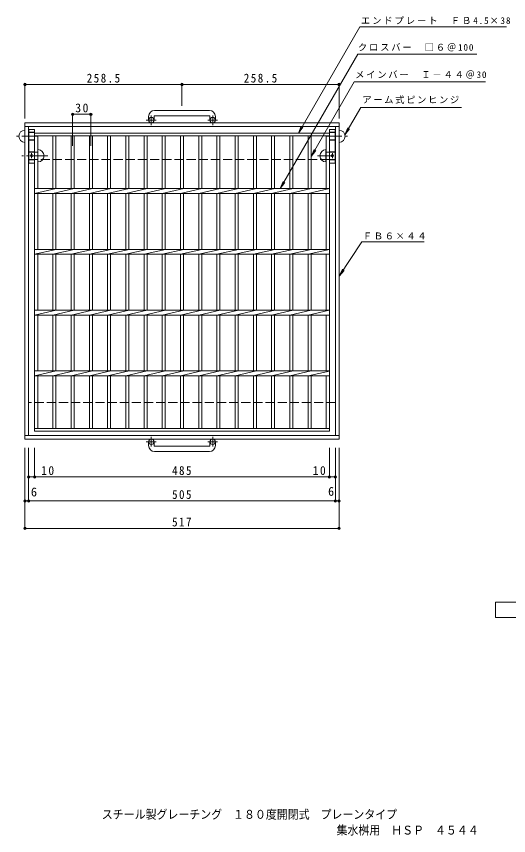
# Model space of a CAD drawing. Units: millimetres, scale not verified. Extents: x -567 to 866, y -688 to 660.
# Drawn here: x -567 to 243, y -688 to 660 of the extents above; entities that cross this region are included whole.
import ezdxf
from ezdxf.enums import TextEntityAlignment as Align

# ---------------------------------------------------------------- set-up
doc = ezdxf.new("R2010")
doc.units = ezdxf.units.MM
doc.header["$LTSCALE"] = 5
doc.header["$PDMODE"] = 32
doc.header["$PDSIZE"] = 4
doc.linetypes.add('CHAIN1', pattern=[8, 5, -1, 1, -1])
doc.linetypes.add('DASHED3', pattern=[4, 3, -1])
for name, color, linetype, lineweight in [('B-1', 2, 'Continuous', 9), ('B-2', 3, 'Continuous', 9), ('B-4', 7, 'Continuous', 9), ('B-5', 7, 'Continuous', 9), ('B-8', 3, 'Continuous', 9), ('F-4_F-4ﾚｲﾔ', 2, 'Continuous', 9)]:
    doc.layers.add(name, color=color, linetype=linetype, lineweight=lineweight)
doc.layers.add('F-5_F-5ﾚｲﾔ', color=2, linetype='Continuous')
doc.styles.add('ＭＳ ゴシック', font='')
doc.styles.get('ＭＳ ゴシック').set_extended_font_data('MS Gothic')

msp = doc.modelspace()

# ---------------------------------------------------------------- linework, layer by layer
at = {"layer": 'B-1'}
for p, q in [((-249.27, 505.259), (-339.27, 505.259)), ((-349.27, 495.259), (-349.27, 489.158)), ((-340.271, 495.259), (-340.271, 489.158)), ((-339.27, 496.258), (-249.27, 496.258)), ((-248.27, 495.259), (-248.27, 489.158)), ((-239.27, 495.259), (-239.27, 489.158)), ((-552.77, 484.658), (-35.771, 484.658)), ((-552.77, -35.342), (-552.77, 484.658)), ((-552.77, 478.658), (-35.771, 478.658)), ((-546.77, -29.342), (-546.77, 478.658)), ((-41.771, 478.658), (-41.771, -29.342)), ((-35.771, 484.658), (-35.771, -35.342)), ((-35.771, -29.342), (-552.77, -29.342)), ((-35.771, -35.342), (-552.77, -35.342)), ((-349.27, -45.942), (-349.27, -39.842)), ((-340.271, -45.942), (-340.271, -39.842)), ((-248.27, -45.942), (-248.27, -39.842)), ((-239.27, -45.942), (-239.27, -39.842)), ((-339.27, -46.942), (-249.27, -46.942)), ((-249.27, -55.942), (-339.27, -55.942))]:
    msp.add_line(p, q, dxfattribs=at)
at = {"layer": 'B-1', "linetype": 'CHAIN1'}
for p, q in [((-336.608, 489.158), (-353.015, 489.158)), ((-344.77, 481.051), (-344.77, 496.648)), ((-235.607, 489.158), (-252.014, 489.158)), ((-243.77, 481.051), (-243.77, 496.648)), ((-336.608, -39.842), (-353.015, -39.842)), ((-344.77, -31.734), (-344.77, -47.332)), ((-235.607, -39.842), (-252.014, -39.842)), ((-243.77, -31.734), (-243.77, -47.332))]:
    msp.add_line(p, q, dxfattribs=at)
at = {"layer": 'B-1', "linetype": 'DASHED3'}
for p, q in [((-546.77, 424.658), (-41.771, 424.658)), ((-41.771, 24.658), (-546.77, 24.658))]:
    msp.add_line(p, q, dxfattribs=at)
at = {"layer": 'B-1'}
for centre in [(-344.77, 489.158), (-243.771, 489.158), (-344.77, -39.842), (-243.771, -39.842)]:
    msp.add_circle(centre, 4.5, dxfattribs=at)
for centre, radius, start, end in [((-339.27, 495.259), 10, 90, 180), ((-249.27, 495.259), 10, 0, 90), ((-339.27, 495.259), 1, 90, 180), ((-249.27, 495.259), 1, 0, 90), ((-339.27, -45.942), 10, 180, 270), ((-339.27, -45.942), 1, 180, 270), ((-249.27, -45.942), 10, 270, 0), ((-249.27, -45.942), 1, 270, 0)]:
    msp.add_arc(centre, radius, start, end, dxfattribs=at)
at = {"layer": 'B-2'}
for p, q in [((-536.771, 467.658), (-51.771, 467.658)), ((-536.771, -22.342), (-536.771, 467.658)), ((-536.771, 463.159), (-51.771, 463.159)), ((-531.77, 376.659), (-531.77, 463.159)), ((-506.771, 376.659), (-506.771, 463.159)), ((-501.771, 376.659), (-501.771, 463.159)), ((-476.771, 376.659), (-476.771, 463.159)), ((-471.771, 376.659), (-471.771, 463.159)), ((-446.77, 376.659), (-446.77, 463.159)), ((-441.771, 376.659), (-441.771, 463.159)), ((-416.771, 376.659), (-416.771, 463.159)), ((-411.771, 376.659), (-411.771, 463.159)), ((-386.771, 376.659), (-386.771, 463.159)), ((-381.771, 376.659), (-381.771, 463.159)), ((-356.771, 376.659), (-356.771, 463.159)), ((-351.771, 376.659), (-351.771, 463.159)), ((-326.771, 376.659), (-326.771, 463.159)), ((-321.771, 376.659), (-321.771, 463.159)), ((-296.771, 376.659), (-296.771, 463.159)), ((-291.771, 376.659), (-291.771, 463.159)), ((-266.771, 376.659), (-266.771, 463.159)), ((-261.771, 376.659), (-261.771, 463.159)), ((-236.771, 376.659), (-236.771, 463.159)), ((-231.771, 376.659), (-231.771, 463.159)), ((-206.771, 376.659), (-206.771, 463.159)), ((-201.771, 376.659), (-201.771, 463.159)), ((-176.771, 376.659), (-176.771, 463.159)), ((-171.771, 376.659), (-171.771, 463.159)), ((-146.771, 376.659), (-146.771, 463.159)), ((-141.771, 376.659), (-141.771, 463.159)), ((-116.771, 376.659), (-116.771, 463.159)), ((-111.771, 376.659), (-111.771, 463.159)), ((-86.771, 376.659), (-86.771, 463.159)), ((-81.771, 376.659), (-81.771, 463.159)), ((-56.97, 376.659), (-56.97, 463.159)), ((-51.771, -22.342), (-51.771, 467.658)), ((-536.771, 368.658), (-501.471, 376.659)), ((-51.771, 376.659), (-536.771, 376.659)), ((-51.771, 368.659), (-536.771, 368.659)), ((-531.77, 276.659), (-531.77, 368.659)), ((-506.771, 368.658), (-471.471, 376.659)), ((-506.771, 276.659), (-506.771, 368.659)), ((-501.771, 276.659), (-501.771, 368.659)), ((-476.771, 368.658), (-441.471, 376.659)), ((-476.771, 276.659), (-476.771, 368.659)), ((-471.771, 276.659), (-471.771, 368.659)), ((-446.77, 368.658), (-411.471, 376.659)), ((-446.77, 276.659), (-446.77, 368.659)), ((-441.771, 276.659), (-441.771, 368.659)), ((-416.771, 368.658), (-381.471, 376.659)), ((-416.771, 276.659), (-416.771, 368.659)), ((-411.771, 276.659), (-411.771, 368.659)), ((-386.771, 368.658), (-351.471, 376.659)), ((-386.771, 276.659), (-386.771, 368.659)), ((-381.771, 276.659), (-381.771, 368.659)), ((-356.771, 368.658), (-321.471, 376.659)), ((-356.771, 276.659), (-356.771, 368.659)), ((-351.771, 276.659), (-351.771, 368.659)), ((-326.771, 368.658), (-291.471, 376.659)), ((-326.771, 276.659), (-326.771, 368.659)), ((-321.771, 276.659), (-321.771, 368.659)), ((-296.771, 368.658), (-261.471, 376.659)), ((-296.771, 276.659), (-296.771, 368.659)), ((-291.771, 276.659), (-291.771, 368.659)), ((-266.771, 368.658), (-231.471, 376.659)), ((-266.771, 276.659), (-266.771, 368.659)), ((-261.771, 276.659), (-261.771, 368.659)), ((-236.771, 368.658), (-201.471, 376.659)), ((-236.771, 276.659), (-236.771, 368.659)), ((-231.771, 276.659), (-231.771, 368.659)), ((-206.771, 368.658), (-171.471, 376.659)), ((-206.771, 276.659), (-206.771, 368.659)), ((-201.771, 276.659), (-201.771, 368.659)), ((-176.771, 368.658), (-141.471, 376.659)), ((-176.771, 276.659), (-176.771, 368.659)), ((-171.771, 276.659), (-171.771, 368.659)), ((-146.771, 368.658), (-111.471, 376.659)), ((-146.771, 276.659), (-146.771, 368.659)), ((-141.771, 276.659), (-141.771, 368.659)), ((-116.771, 368.658), (-81.471, 376.659)), ((-116.771, 276.659), (-116.771, 368.659)), ((-111.771, 276.659), (-111.771, 368.659)), ((-86.771, 368.658), (-51.771, 376.591)), ((-86.771, 276.659), (-86.771, 368.659)), ((-81.771, 276.659), (-81.771, 368.659)), ((-56.771, 276.659), (-56.771, 368.659)), ((-536.771, 268.658), (-501.471, 276.659)), ((-536.771, 276.659), (-51.771, 276.659)), ((-506.771, 268.658), (-471.471, 276.659)), ((-476.771, 268.658), (-441.471, 276.659)), ((-446.77, 268.658), (-411.471, 276.659)), ((-416.771, 268.658), (-381.471, 276.659)), ((-386.771, 268.658), (-351.471, 276.659)), ((-356.771, 268.658), (-321.471, 276.659)), ((-326.771, 268.658), (-291.471, 276.659)), ((-296.771, 268.658), (-261.471, 276.659)), ((-266.771, 268.658), (-231.471, 276.659)), ((-236.771, 268.658), (-201.471, 276.659)), ((-206.771, 268.658), (-171.471, 276.659)), ((-176.771, 268.658), (-141.471, 276.659)), ((-146.771, 268.658), (-111.471, 276.659)), ((-116.771, 268.658), (-81.471, 276.659)), ((-86.771, 268.658), (-51.771, 276.591)), ((-536.771, 268.658), (-51.771, 268.658)), ((-531.77, 176.659), (-531.77, 268.658)), ((-506.771, 176.659), (-506.771, 268.659)), ((-501.771, 176.659), (-501.771, 268.659)), ((-476.771, 176.659), (-476.771, 268.659)), ((-471.771, 176.659), (-471.771, 268.659)), ((-446.77, 176.659), (-446.77, 268.659)), ((-441.771, 176.659), (-441.771, 268.659)), ((-416.771, 176.659), (-416.771, 268.659)), ((-411.771, 176.659), (-411.771, 268.659)), ((-386.771, 176.659), (-386.771, 268.659)), ((-381.771, 176.659), (-381.771, 268.659)), ((-356.771, 176.659), (-356.771, 268.659)), ((-351.771, 176.659), (-351.771, 268.659)), ((-326.771, 176.659), (-326.771, 268.659)), ((-321.771, 176.659), (-321.771, 268.659)), ((-296.771, 176.659), (-296.771, 268.659)), ((-291.771, 176.659), (-291.771, 268.659)), ((-266.771, 176.659), (-266.771, 268.659)), ((-261.771, 176.659), (-261.771, 268.659)), ((-236.771, 176.659), (-236.771, 268.659)), ((-231.771, 176.659), (-231.771, 268.659)), ((-206.771, 176.659), (-206.771, 268.659)), ((-201.771, 176.659), (-201.771, 268.659)), ((-176.771, 176.659), (-176.771, 268.659)), ((-171.771, 176.659), (-171.771, 268.659)), ((-146.771, 176.659), (-146.771, 268.659)), ((-141.771, 176.659), (-141.771, 268.659)), ((-116.771, 176.659), (-116.771, 268.659)), ((-111.771, 176.659), (-111.771, 268.659)), ((-86.771, 176.659), (-86.771, 268.659)), ((-81.771, 176.659), (-81.771, 268.659)), ((-56.771, 176.659), (-56.771, 268.658)), ((-536.771, 168.658), (-501.471, 176.659)), ((-536.771, 176.659), (-51.771, 176.659)), ((-506.771, 168.658), (-471.471, 176.659)), ((-476.771, 168.658), (-441.471, 176.659)), ((-446.77, 168.658), (-411.471, 176.659)), ((-416.771, 168.658), (-381.471, 176.659)), ((-386.771, 168.658), (-351.471, 176.659)), ((-356.771, 168.658), (-321.471, 176.659)), ((-326.771, 168.658), (-291.471, 176.659)), ((-296.771, 168.658), (-261.471, 176.659)), ((-266.771, 168.658), (-231.471, 176.659)), ((-236.771, 168.658), (-201.471, 176.659)), ((-206.771, 168.658), (-171.471, 176.659)), ((-176.771, 168.658), (-141.471, 176.659)), ((-146.771, 168.658), (-111.471, 176.659)), ((-116.771, 168.658), (-81.471, 176.659)), ((-86.771, 168.658), (-51.771, 176.591)), ((-536.771, 168.658), (-51.771, 168.658)), ((-531.77, 76.658), (-531.77, 168.658)), ((-506.771, 76.659), (-506.771, 168.658)), ((-501.771, 76.659), (-501.771, 168.658)), ((-476.771, 76.659), (-476.771, 168.658)), ((-471.771, 76.659), (-471.771, 168.658)), ((-446.77, 76.659), (-446.77, 168.658)), ((-441.771, 76.659), (-441.771, 168.658)), ((-416.771, 76.659), (-416.771, 168.658)), ((-411.771, 76.659), (-411.771, 168.658)), ((-386.771, 76.659), (-386.771, 168.658)), ((-381.771, 76.659), (-381.771, 168.658)), ((-356.771, 76.659), (-356.771, 168.658)), ((-351.771, 76.659), (-351.771, 168.658)), ((-326.771, 76.659), (-326.771, 168.658)), ((-321.771, 76.659), (-321.771, 168.658)), ((-296.771, 76.659), (-296.771, 168.658)), ((-291.771, 76.659), (-291.771, 168.658)), ((-266.771, 76.659), (-266.771, 168.658)), ((-261.771, 76.659), (-261.771, 168.658)), ((-236.771, 76.659), (-236.771, 168.658)), ((-231.771, 76.659), (-231.771, 168.658)), ((-206.771, 76.659), (-206.771, 168.658)), ((-201.771, 76.659), (-201.771, 168.658)), ((-176.771, 76.659), (-176.771, 168.658)), ((-171.771, 76.659), (-171.771, 168.658)), ((-146.771, 76.659), (-146.771, 168.658)), ((-141.771, 76.659), (-141.771, 168.658)), ((-116.771, 76.659), (-116.771, 168.658)), ((-111.771, 76.659), (-111.771, 168.658)), ((-86.771, 76.659), (-86.771, 168.658)), ((-81.771, 76.659), (-81.771, 168.658)), ((-56.771, 76.659), (-56.771, 168.658)), ((-536.771, 68.658), (-501.471, 76.658)), ((-51.771, 76.658), (-536.771, 76.658)), ((-51.771, 68.658), (-536.771, 68.658)), ((-531.77, -17.842), (-531.77, 68.658)), ((-506.771, 68.658), (-471.471, 76.658)), ((-506.771, 68.659), (-506.771, -17.842)), ((-501.771, 68.659), (-501.771, -17.842)), ((-476.771, 68.658), (-441.471, 76.658)), ((-476.771, 68.659), (-476.771, -17.842)), ((-471.771, 68.659), (-471.771, -17.842)), ((-446.77, 68.658), (-411.471, 76.658)), ((-446.77, 68.659), (-446.77, -17.842)), ((-441.771, 68.659), (-441.771, -17.842)), ((-416.771, 68.658), (-381.471, 76.658)), ((-416.771, 68.659), (-416.771, -17.842)), ((-411.771, 68.659), (-411.771, -17.842)), ((-386.771, 68.658), (-351.471, 76.658)), ((-386.771, 68.659), (-386.771, -17.842)), ((-381.771, 68.659), (-381.771, -17.842)), ((-356.771, 68.658), (-321.471, 76.658)), ((-356.771, 68.659), (-356.771, -17.842)), ((-351.771, 68.659), (-351.771, -17.842)), ((-326.771, 68.658), (-291.471, 76.658)), ((-326.771, 68.659), (-326.771, -17.842)), ((-321.771, 68.659), (-321.771, -17.842)), ((-296.771, 68.658), (-261.471, 76.658)), ((-296.771, 68.659), (-296.771, -17.842)), ((-291.771, 68.659), (-291.771, -17.842)), ((-266.771, 68.658), (-231.471, 76.658)), ((-266.771, 68.659), (-266.771, -17.842)), ((-261.771, 68.659), (-261.771, -17.842)), ((-236.771, 68.658), (-201.471, 76.658)), ((-236.771, 68.659), (-236.771, -17.842)), ((-231.771, 68.659), (-231.771, -17.842)), ((-206.771, 68.658), (-171.471, 76.658)), ((-206.771, 68.659), (-206.771, -17.842)), ((-201.771, 68.659), (-201.771, -17.842)), ((-176.771, 68.658), (-141.471, 76.658)), ((-176.771, 68.659), (-176.771, -17.842)), ((-171.771, 68.659), (-171.771, -17.842)), ((-146.771, 68.658), (-111.471, 76.658)), ((-146.771, 68.659), (-146.771, -17.842)), ((-141.771, 68.659), (-141.771, -17.842)), ((-116.771, 68.658), (-81.471, 76.658)), ((-116.771, 68.659), (-116.771, -17.842)), ((-111.771, 68.659), (-111.771, -17.842)), ((-86.771, 68.658), (-51.771, 76.591)), ((-86.771, 68.659), (-86.771, -17.842)), ((-81.771, 68.659), (-81.771, -17.842)), ((-56.771, 68.658), (-56.771, -17.842)), ((-51.771, -17.842), (-536.771, -17.842)), ((-51.771, -22.342), (-536.771, -22.342))]:
    msp.add_line(p, q, dxfattribs=at)
at = {"layer": 'B-4'}
for p, q in [((-552.77, 492.158), (-552.77, 549.312)), ((-552.77, 547.812), (-131.771, 547.812)), ((-294.27, 512.759), (-294.27, 549.312)), ((-131.771, 547.812), (-35.771, 547.812)), ((-35.771, 492.158), (-35.771, 549.312)), ((-474.271, 446.93), (-474.271, 500.319)), ((-474.271, 498.819), (-444.27, 498.819)), ((-444.27, 446.93), (-444.27, 500.319)), ((-552.77, -49.632), (-552.77, -183.805)), ((-546.77, -49.632), (-546.77, -138.545)), ((-536.771, -49.632), (-536.771, -99.123)), ((-51.771, -49.632), (-51.771, -99.123)), ((-41.771, -49.632), (-41.771, -138.545)), ((-35.771, -49.632), (-35.771, -183.805)), ((-546.77, -97.623), (-534.271, -97.623)), ((-534.271, -97.623), (-54.271, -97.623)), ((-54.271, -97.623), (-41.771, -97.623)), ((-552.77, -182.305), (-35.771, -182.305))]:
    msp.add_line(p, q, dxfattribs=at)
msp.add_lwpolyline([(-552.77, -137.045), (-546.77, -137.045), (-41.771, -137.045), (-35.771, -137.045)], dxfattribs=at)
for p in [(-552.77, 547.812), (-294.27, 547.812), (-35.771, 547.812), (-474.271, 498.819), (-444.27, 498.819), (-546.77, -97.623), (-536.771, -97.623), (-51.771, -97.623), (-41.771, -97.623), (-552.77, -137.045), (-546.77, -137.045), (-41.771, -137.045), (-35.771, -137.045), (-552.77, -182.305), (-35.771, -182.305)]:
    msp.add_point(p, dxfattribs=at)
at = {"layer": 'B-5'}
for p, q in [((-1.677, 642.72), (240.051, 642.72)), ((-4.997, 597.652), (190.763, 597.652)), ((-10.97, 552.173), (205.458, 552.173)), ((-0.145, 510.053), (165.668, 510.053)), ((-102.749, 467.658), (-95.14, 477.575)), ((-26.081, 465.13), (-18.471, 475.047)), ((-81.771, 429.543), (-74.161, 439.46)), ((-132.588, 376.659), (-124.978, 386.575)), ((1.907, 289.267), (104.125, 289.267)), ((-35.547, 232.648), (-27.281, 242.025))]:
    msp.add_line(p, q, dxfattribs=at)
for points in [[(-1.677, 642.72), (-102.749, 467.658), (-97.966, 479.207)], [(-4.997, 597.652), (-132.588, 376.659), (-127.804, 388.207)], [(-10.97, 552.173), (-81.771, 429.543), (-76.987, 441.091)], [(-0.145, 510.053), (-26.081, 465.13), (-21.297, 476.679)], [(1.907, 289.267), (-35.547, 232.648), (-29.99, 243.844)]]:
    msp.add_lwpolyline(points, dxfattribs=at)
at = {"layer": 'B-8'}
for p, q in [((-537.27, 473.658), (-537.27, 418.658)), ((-51.271, 473.658), (-51.271, 418.658)), ((-546.27, 468.659), (-546.77, 468.659)), ((-42.271, 468.659), (-41.771, 468.659)), ((-546.27, 456.658), (-546.77, 456.658)), ((-42.271, 456.658), (-41.771, 456.658)), ((-531.27, 440.658), (-531.27, 420.659)), ((-57.27, 440.658), (-57.27, 420.659)), ((-537.27, 418.658), (-546.27, 418.658)), ((-51.271, 418.658), (-42.271, 418.658))]:
    msp.add_line(p, q, dxfattribs=at)
at = {"layer": 'B-8', "linetype": 'CHAIN1'}
for p, q in [((-532.611, 462.658), (-566.863, 462.658)), ((-55.93, 462.658), (-21.678, 462.658)), ((-541.771, 434.668), (-541.771, 426.487)), ((-46.77, 434.668), (-46.77, 426.487)), ((-515.202, 430.658), (-558.011, 430.658)), ((-71.339, 430.658), (-41.771, 430.658))]:
    msp.add_line(p, q, dxfattribs=at)
at = {"layer": 'B-8', "linetype": 'DASHED3'}
for p, q in [((-537.27, 469.158), (-546.27, 469.158)), ((-537.27, 468.659), (-546.27, 468.659)), ((-51.271, 469.158), (-42.271, 469.158)), ((-51.271, 468.659), (-42.271, 468.659)), ((-537.27, 456.658), (-546.27, 456.658)), ((-537.27, 456.158), (-546.27, 456.158)), ((-51.271, 456.658), (-42.271, 456.658)), ((-51.271, 456.158), (-42.271, 456.158)), ((-537.27, 437.158), (-546.27, 437.158)), ((-531.27, 436.658), (-546.27, 436.658)), ((-57.27, 436.658), (-42.271, 436.658)), ((-51.271, 437.158), (-42.271, 437.158)), ((-531.27, 424.658), (-546.27, 424.658)), ((-537.27, 424.158), (-546.27, 424.158)), ((-57.27, 424.658), (-42.271, 424.658)), ((-51.271, 424.158), (-42.271, 424.158))]:
    msp.add_line(p, q, dxfattribs=at)
at = {"layer": 'B-8'}
for points in [[(-537.27, 473.658), (-546.27, 473.658), (-546.27, 418.658)], [(-51.271, 473.658), (-42.271, 473.658), (-42.271, 418.658)]]:
    msp.add_lwpolyline(points, dxfattribs=at)
for centre in [(-541.771, 430.658), (-46.77, 430.658)]:
    msp.add_circle(centre, 2, dxfattribs=at)
for centre, start, end in [((-552.77, 462.658), 90, 270), ((-35.771, 462.658), 270, 90), ((-531.27, 430.658), 270, 90), ((-57.27, 430.658), 90, 270)]:
    msp.add_arc(centre, 10, start, end, dxfattribs=at)
at = {"layer": 'F-4_F-4ﾚｲﾔ'}
msp.add_lwpolyline([(221.517, -328.794), (221.517, -303.793), (334.016, -303.793), (334.016, -328.794)], close=True, dxfattribs=at)

# ---------------------------------------------------------------- texts
at = {"layer": 'B-4', "color": 2, "style": 'ＭＳ ゴシック'}
for p in [(-542.886, -134.018), (-53.875, -133.039)]:
    msp.add_text('6', height=14.66, dxfattribs=at).set_placement(p, align=Align.BOTTOM_LEFT)
at = {"layer": 'B-4', "color": 2, "char_height": 14.66, "attachment_point": 7, "style": 'ＭＳ ゴシック'}
for s, insert in [('\\T1.28;\\W0.9;258.5', (-451.02, 550.812)), ('\\T1.28;\\W0.9;258.5', (-192.52, 550.812)), ('\\T1.27;\\W0.95;30', (-469.896, 501.819)), ('\\T1.27;\\W0.95;10', (-526.185, -94.623)), ('\\T1.27;\\W0.9;485', (-310.521, -94.623)), ('\\T1.27;\\W0.95;10', (-79.171, -94.623)), ('\\T1.27;\\W0.9;505', (-310.52, -134.045)), ('\\T1.27;\\W0.9;517', (-310.521, -179.305))]:
    msp.add_mtext(s, dxfattribs=dict(at, insert=insert))
at = {"layer": 'B-5', "char_height": 11, "attachment_point": 7, "style": 'ＭＳ ゴシック'}
for s, insert in [('\\T1.2;エンドプレート\u3000ＦＢ4.5×38', (0.209, 646.742)), ('\\T1.19;クロスバー\u3000□６＠100', (-4.846, 602.368)), ('\\T1.18;メインバー\u3000Ｉ－４４＠30', (-9.339, 557.433)), ('\\T1.17;アーム式ピンヒンジ', (2.456, 515.868)), ('\\T1.17;ＦＢ６×４４', (3.321, 292.9))]:
    msp.add_mtext(s, dxfattribs=dict(at, insert=insert))
at = {"layer": 'F-5_F-5ﾚｲﾔ', "style": 'ＭＳ ゴシック', "width": 0.9}
for s, p in [('スチール製グレーチング\u3000１８０度開閉式\u3000プレーンタイプ', (-426.188, -664.293)), ('集水桝用\u3000ＨＳＰ\u3000４５４４', (-39.905, -690.26))]:
    msp.add_text(s, height=14.66, dxfattribs=at).set_placement(p, align=Align.BOTTOM_LEFT)

doc.saveas('drawing.dxf')
